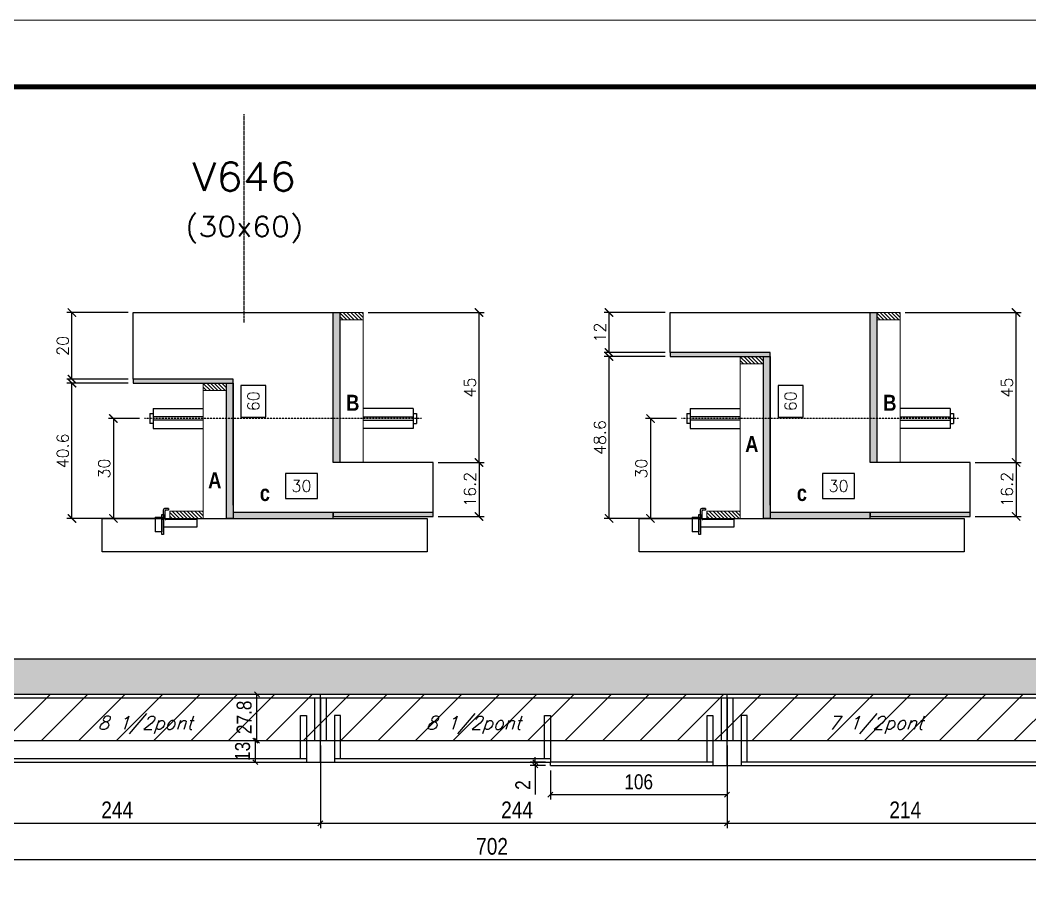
# Model space of a CAD drawing. Extents: x -20960 to -5926, y -2106 to 21915.
# Drawn here: x -10059 to -9453, y 8766 to 9281 of the extents above; entities that cross this region are included whole.
import ezdxf
from ezdxf.enums import TextEntityAlignment as Align

# ---------------------------------------------------------------- set-up
doc = ezdxf.new("R2010")
doc.units = 0
doc.linetypes.add('DASHED', pattern=[0.75, 0.5, -0.25])
doc.linetypes.add('HIDDEN', pattern=[0.375, 0.25, -0.125])
for name, color, linetype in [('barrote', 251, 'Continuous'), ('COTA', 241, 'Continuous'), ('Cota Seção (2x)', 4, 'Continuous'), ('detalhes', 4, 'Continuous'), ('Painéis', 200, 'Continuous'), ('presilha', 1, 'Continuous'), ('Reaproveitamento', 251, 'Continuous'), ('SARR_2.2x7', 40, 'Continuous'), ('SARR_3.5x7', 81, 'Continuous'), ('TENSOR', 3, 'Continuous'), ('texto', 7, 'Continuous'), ('Texto de Titulo', 7, 'Continuous'), ('Texto Qtd Sarr', 242, 'Continuous')]:
    doc.layers.add(name, color=color, linetype=linetype)
for name, color, linetype, lineweight in [('CONCRETO', 251, 'Continuous', 25), ('Folhas', 255, 'Continuous', 9), ('Hachura', 251, 'Continuous', 9), ('Madeira', 126, 'Continuous', 18), ('SARRAFO DE PRESSAO', 251, 'DASHED', 9), ('Texto Seção', 7, 'Continuous', 15)]:
    doc.layers.add(name, color=color, linetype=linetype, lineweight=lineweight)
doc.styles.add('COTA TECNICA', font='techl___.ttf', dxfattribs={"height": 10})
doc.styles.add('COTA TECNICA-50', font='techl___.ttf', dxfattribs={"height": 9})
doc.styles.add('Romans', font='romans.shx')
doc.styles.add('TECNICA', font='techb___.ttf', dxfattribs={"height": 10})
doc.dimstyles.new('COTA PAINEL-50', dxfattribs={"dimtxt": 9, "dimasz": 3, "dimexe": 3, "dimexo": 3, "dimgap": 3, "dimtad": 1, "dimdec": 1, "dimzin": 12, "dimdsep": 46, "dimtxsty": 'COTA TECNICA-50', "dimblk1": 'OBLIQUE', "dimblk2": 'OBLIQUE', "dimsah": 1, "dimcen": 0.9, "dimclrd": 4, "dimclre": 4, "dimclrt": 240, "dimadec": 1, "dimazin": 3, "dimtfac": 1, "dimtdec": 1, "dimtmove": 0, "dimatfit": 3, "dimfxl": 1, "dimtolj": 1, "dimtzin": 12, "dimarcsym": 0})
doc.dimstyles.new('Cota Seção (2x)', dxfattribs={"dimtxt": 7, "dimasz": 5, "dimexe": 3, "dimexo": 3, "dimgap": 2, "dimtad": 3, "dimdec": 1, "dimlfac": 0.5, "dimzin": 12, "dimdsep": 46, "dimtxsty": 'Romans', "dimblk": 'ARCHTICK', "dimcen": 0, "dimclrd": 4, "dimclre": 4, "dimclrt": 1, "dimadec": 1, "dimazin": 3, "dimtfac": 1, "dimtdec": 1, "dimtmove": 0, "dimatfit": 3, "dimldrblk": 'OBLIQUE', "dimfxl": 1, "dimtolj": 1, "dimtzin": 12, "dimarcsym": 0})
doc.dimstyles.new('Cota Seção interna', dxfattribs={"dimtxt": 7, "dimasz": 6, "dimexe": 0.18, "dimexo": 2, "dimgap": -4, "dimtad": 3, "dimdec": 1, "dimlfac": 0.5, "dimzin": 12, "dimdsep": 46, "dimtxsty": 'Romans', "dimblk": 'ARCHTICK', "dimcen": 0.09, "dimse1": 1, "dimse2": 1, "dimsd1": 1, "dimsd2": 1, "dimclrd": 180, "dimclre": 5, "dimclrt": 1, "dimadec": 0, "dimazin": 3, "dimtfac": 1, "dimtdec": 1, "dimtofl": 0, "dimtmove": 0, "dimatfit": 3, "dimldrblk": 'ARCHTICK', "dimfxl": 1, "dimtolj": 1, "dimtzin": 0, "dimarcsym": 0})
doc.dimstyles.new('PAINEL', dxfattribs={"dimtxt": 10, "dimasz": 3, "dimexe": 3, "dimexo": 3, "dimgap": 3, "dimtad": 1, "dimdec": 1, "dimzin": 12, "dimdsep": 46, "dimtxsty": 'COTA TECNICA', "dimblk1": 'OBLIQUE', "dimblk2": 'OBLIQUE', "dimsah": 1, "dimcen": 0.9, "dimclrd": 4, "dimclre": 4, "dimclrt": 240, "dimadec": 1, "dimazin": 3, "dimtfac": 1, "dimtdec": 1, "dimtmove": 0, "dimatfit": 3, "dimfxl": 1, "dimtolj": 1, "dimtzin": 12, "dimarcsym": 0})
pattern_1 = [(45, (-3197, -5742.876), (-11.22532, 11.22532), [])]

# ---------------------------------------------------------------- blocks, each defined once
blk = doc.blocks.new('9999999999')
at = {"layer": 'Folhas'}
blk.add_lwpolyline([(98138.98, 34190.21), (99623.98, 34190.21), (99623.98, 35240.21), (98138.98, 35240.21)], close=True, dxfattribs=at)
at = {"layer": 'Folhas', "color": 30, "const_width": 3}
blk.add_lwpolyline([(98213.98, 34230.21), (99583.98, 34230.21), (99583.98, 35200.21), (98213.98, 35200.21)], close=True, dxfattribs=at)
blk = doc.blocks.new('titulo1')
at = {"layer": 'Defpoints', "color": 252, "linetype": 'HIDDEN', "ltscale": 2}
blk.add_line((0, 0), (0, 125), dxfattribs=at)
at = {"layer": 'Defpoints', "style": 'Romans', "oblique": 15}
blk.add_attdef('FOLHA', text='', height=10, dxfattribs=at).set_placement((0, 15.58), align=Align.MIDDLE_CENTER)
at = {"layer": 'Texto Qtd Sarr', "color": 3, "style": 'Romans', "oblique": 15}
for tag, height, p in [('TITULO', 17, (0, 71.45)), ('SEÇÃO', 12, (0, 41.55))]:
    blk.add_attdef(tag, text='', height=height, dxfattribs=at).set_placement(p, align=Align.MIDDLE_CENTER)
blk = doc.blocks.new('_ArchTick')
at = {"color": 0, "linetype": 'ByBlock', "const_width": 0.15}
blk.add_lwpolyline([(-0.5, -0.5), (0.5, 0.5)], dxfattribs=at)
blk = doc.blocks.new('*D1639')
at = {"layer": 'COTA', "color": 4, "lineweight": -2, "transparency": 16777216}
for p, q in [((-9993.78, 9063.19), (-10030.5, 9063.19)), ((-10027.5, 8981.99), (-10027.5, 9063.19)), ((-9976.18, 8981.99), (-10030.5, 8981.99))]:
    blk.add_line(p, q, dxfattribs=at)
at = {"layer": 'Defpoints', "color": 0, "transparency": 16777216}
for p in [(-10027.5, 9063.19), (-9990.78, 9063.19), (-9973.18, 8981.99)]:
    blk.add_point(p, dxfattribs=at)
at = {"layer": 'COTA', "color": 4, "lineweight": -2, "transparency": 16777216, "xscale": 5, "yscale": 5, "zscale": 5}
for p, rotation in [((-10027.5, 9063.19), 90), ((-10027.5, 8981.99), 270)]:
    blk.add_blockref('_ArchTick', p, dxfattribs=dict(at, rotation=rotation))
at = {"layer": 'COTA', "color": 1, "transparency": 16777216, "insert": (-10033, 9022.59), "char_height": 7, "attachment_point": 5, "rotation": 90, "style": 'Romans'}
blk.add_mtext('\\A1;40.6', dxfattribs=at)
blk = doc.blocks.new('_Oblique')
at = {"color": 0, "linetype": 'ByBlock', "lineweight": -2}
blk.add_line((-0.5, -0.5), (0.5, 0.5), dxfattribs=at)
blk = doc.blocks.new('*D1640')
at = {"layer": 'COTA', "color": 4, "lineweight": -2, "transparency": 16777216}
for p, q in [((-9993.78, 9105.59), (-10030.5, 9105.59)), ((-10027.5, 9065.59), (-10027.5, 9105.59)), ((-9993.78, 9065.59), (-10030.5, 9065.59))]:
    blk.add_line(p, q, dxfattribs=at)
at = {"layer": 'Defpoints', "color": 0, "transparency": 16777216}
for p in [(-10027.5, 9105.59), (-9990.78, 9105.59), (-9990.78, 9065.59)]:
    blk.add_point(p, dxfattribs=at)
at = {"layer": 'COTA', "color": 4, "lineweight": -2, "transparency": 16777216, "xscale": 5, "yscale": 5, "zscale": 5}
for p, rotation in [((-10027.5, 9105.59), 90), ((-10027.5, 9065.59), 270)]:
    blk.add_blockref('_ArchTick', p, dxfattribs=dict(at, rotation=rotation))
at = {"layer": 'COTA', "color": 1, "transparency": 16777216, "insert": (-10033, 9085.59), "char_height": 7, "attachment_point": 5, "rotation": 90, "style": 'Romans'}
blk.add_mtext('\\A1;20', dxfattribs=at)
blk = doc.blocks.new('*D1641')
at = {"layer": 'Cota Seção (2x)', "color": 180, "lineweight": -2, "transparency": 16777216}
for p, q in [((-9911.07, 9061.82), (-9926.07, 9061.82)), ((-9926.07, 9061.82), (-9926.07, 9042.82)), ((-9911.07, 9042.82), (-9911.07, 9061.82)), ((-9926.07, 9042.82), (-9911.07, 9042.82))]:
    blk.add_line(p, q, dxfattribs=at)
at = {"layer": 'Defpoints', "color": 0, "transparency": 16777216}
for p in [(-9930.78, 9105.59), (-9907.07, 9105.59), (-9930.78, 8985.59)]:
    blk.add_point(p, dxfattribs=at)
at = {"layer": 'Cota Seção (2x)', "color": 1, "transparency": 16777216, "insert": (-9918.57, 9052.32), "char_height": 7, "attachment_point": 5, "rotation": 90, "style": 'Romans'}
blk.add_mtext('\\A1;60', dxfattribs=at)
blk = doc.blocks.new('PRESILHA METÁLICA 1')
at = {"layer": 'presilha'}
for p, q in [((7.5, 10.64), (7.5, 19.86)), ((12, 21), (8.64, 21)), ((9, 11.57), (9, 18.93)), ((12, 19.5), (9.57, 19.5)), ((12, 21), (12, 19.5)), ((0, 13), (6, 13)), ((0, 13), (0, 0)), ((6, 15.5), (7.5, 15.5)), ((6, -2.5), (6, 15.5)), ((6, 13), (6, 0)), ((7.5, 15.5), (7.5, -2.5)), ((37.5, 11), (9.57, 11)), ((37.5, 11), (37.5, 4.1)), ((6, 0), (0, 0)), ((37.5, 4.1), (7.5, 4.1)), ((7.5, -2.5), (6, -2.5))]:
    blk.add_line(p, q, dxfattribs=at)
for centre, radius, start, end in [((8.64, 19.86), 1.14, 90, 180), ((9.57, 18.93), 0.57, 90, 180), ((9.57, 11.57), 0.57, 180, 270)]:
    blk.add_arc(centre, radius, start, end, dxfattribs=at)
blk = doc.blocks.new('*D1642')
at = {"layer": 'Cota Seção (2x)', "color": 180, "lineweight": -2, "transparency": 16777216}
for p, q in [((-9880.11, 9008.99), (-9899.45, 9008.99)), ((-9899.45, 9008.99), (-9899.45, 8993.99)), ((-9880.11, 8993.99), (-9880.11, 9008.99)), ((-9899.45, 8993.99), (-9880.11, 8993.99))]:
    blk.add_line(p, q, dxfattribs=at)
at = {"layer": 'Defpoints', "color": 0, "transparency": 16777216}
for p in [(-9930.78, 8989.99), (-9930.78, 8981.99), (-9870.78, 8981.99)]:
    blk.add_point(p, dxfattribs=at)
at = {"layer": 'Cota Seção (2x)', "color": 1, "transparency": 16777216, "insert": (-9889.78, 9001.49), "char_height": 7, "attachment_point": 5, "style": 'Romans'}
blk.add_mtext('\\A1;30', dxfattribs=at)
blk = doc.blocks.new('*D1643')
at = {"layer": 'COTA', "color": 4, "lineweight": -2, "transparency": 16777216}
for p, q in [((-9807.78, 9015.59), (-9780.21, 9015.59)), ((-9783.21, 9015.59), (-9783.21, 8983.19)), ((-9807.78, 8983.19), (-9780.21, 8983.19))]:
    blk.add_line(p, q, dxfattribs=at)
at = {"layer": 'Defpoints', "color": 0, "transparency": 16777216}
for p in [(-9810.78, 9015.59), (-9810.78, 8983.19), (-9783.21, 8983.19)]:
    blk.add_point(p, dxfattribs=at)
at = {"layer": 'COTA', "color": 4, "lineweight": -2, "transparency": 16777216, "xscale": 5, "yscale": 5, "zscale": 5}
for p, rotation in [((-9783.21, 9015.59), 90), ((-9783.21, 8983.19), 270)]:
    blk.add_blockref('_ArchTick', p, dxfattribs=dict(at, rotation=rotation))
at = {"layer": 'COTA', "color": 1, "transparency": 16777216, "insert": (-9788.71, 8999.39), "char_height": 7, "attachment_point": 5, "rotation": 90, "style": 'Romans'}
blk.add_mtext('\\A1;16.2', dxfattribs=at)
blk = doc.blocks.new('*D1644')
at = {"layer": 'COTA', "color": 4, "lineweight": -2, "transparency": 16777216}
for p, q in [((-9987.08, 9041.96), (-10005.64, 9041.96)), ((-10002.64, 9041.96), (-10002.64, 8981.99)), ((-9987.08, 8981.99), (-10005.64, 8981.99))]:
    blk.add_line(p, q, dxfattribs=at)
at = {"layer": 'Defpoints', "color": 0, "transparency": 16777216}
for p in [(-9984.08, 9041.96), (-10002.64, 8981.99), (-9984.08, 8981.99)]:
    blk.add_point(p, dxfattribs=at)
at = {"layer": 'COTA', "color": 4, "lineweight": -2, "transparency": 16777216, "xscale": 5, "yscale": 5, "zscale": 5}
for p, rotation in [((-10002.64, 9041.96), 90), ((-10002.64, 8981.99), 270)]:
    blk.add_blockref('_ArchTick', p, dxfattribs=dict(at, rotation=rotation))
at = {"layer": 'COTA', "color": 1, "transparency": 16777216, "insert": (-10008.14, 9011.97), "char_height": 7, "attachment_point": 5, "rotation": 90, "style": 'Romans'}
blk.add_mtext('\\A1;30', dxfattribs=at)
blk = doc.blocks.new('*D1682')
at = {"layer": 'COTA', "color": 4, "lineweight": -2, "transparency": 16777216}
for p, q in [((-9849.78, 9105.59), (-9780.21, 9105.59)), ((-9783.21, 9015.59), (-9783.21, 9105.59)), ((-9807.78, 9015.59), (-9780.21, 9015.59))]:
    blk.add_line(p, q, dxfattribs=at)
at = {"layer": 'Defpoints', "color": 0, "transparency": 16777216}
for p in [(-9852.78, 9105.59), (-9783.21, 9105.59), (-9810.78, 9015.59)]:
    blk.add_point(p, dxfattribs=at)
at = {"layer": 'COTA', "color": 4, "lineweight": -2, "transparency": 16777216, "xscale": 5, "yscale": 5, "zscale": 5}
for p, rotation in [((-9783.21, 9105.59), 90), ((-9783.21, 9015.59), 270)]:
    blk.add_blockref('_ArchTick', p, dxfattribs=dict(at, rotation=rotation))
at = {"layer": 'COTA', "color": 1, "transparency": 16777216, "insert": (-9788.71, 9060.59), "char_height": 7, "attachment_point": 5, "rotation": 90, "style": 'Romans'}
blk.add_mtext('\\A1;45', dxfattribs=at)
blk = doc.blocks.new('*D1646')
at = {"layer": 'COTA', "color": 4, "lineweight": -2, "transparency": 16777216}
for p, q in [((-9671.46, 9079.19), (-9708.18, 9079.19)), ((-9705.18, 8981.99), (-9705.18, 9079.19)), ((-9653.86, 8981.99), (-9708.18, 8981.99))]:
    blk.add_line(p, q, dxfattribs=at)
at = {"layer": 'Defpoints', "color": 0, "transparency": 16777216}
for p in [(-9705.18, 9079.19), (-9668.46, 9079.19), (-9650.86, 8981.99)]:
    blk.add_point(p, dxfattribs=at)
at = {"layer": 'COTA', "color": 4, "lineweight": -2, "transparency": 16777216, "xscale": 5, "yscale": 5, "zscale": 5}
for p, rotation in [((-9705.18, 9079.19), 90), ((-9705.18, 8981.99), 270)]:
    blk.add_blockref('_ArchTick', p, dxfattribs=dict(at, rotation=rotation))
at = {"layer": 'COTA', "color": 1, "transparency": 16777216, "insert": (-9710.68, 9030.59), "char_height": 7, "attachment_point": 5, "rotation": 90, "style": 'Romans'}
blk.add_mtext('\\A1;48.6', dxfattribs=at)
blk = doc.blocks.new('*D1647')
at = {"layer": 'COTA', "color": 4, "lineweight": -2, "transparency": 16777216}
for p, q in [((-9671.46, 9105.59), (-9708.18, 9105.59)), ((-9705.18, 9081.59), (-9705.18, 9105.59)), ((-9671.46, 9081.59), (-9708.18, 9081.59))]:
    blk.add_line(p, q, dxfattribs=at)
at = {"layer": 'Defpoints', "color": 0, "transparency": 16777216}
for p in [(-9705.18, 9105.59), (-9668.46, 9105.59), (-9668.46, 9081.59)]:
    blk.add_point(p, dxfattribs=at)
at = {"layer": 'COTA', "color": 4, "lineweight": -2, "transparency": 16777216, "xscale": 5, "yscale": 5, "zscale": 5}
for p, rotation in [((-9705.18, 9105.59), 90), ((-9705.18, 9081.59), 270)]:
    blk.add_blockref('_ArchTick', p, dxfattribs=dict(at, rotation=rotation))
at = {"layer": 'COTA', "color": 1, "transparency": 16777216, "insert": (-9710.68, 9093.59), "char_height": 7, "attachment_point": 5, "rotation": 90, "style": 'Romans'}
blk.add_mtext('\\A1;12', dxfattribs=at)
blk = doc.blocks.new('*D1648')
at = {"layer": 'Cota Seção (2x)', "color": 180, "lineweight": -2, "transparency": 16777216}
for p, q in [((-9588.75, 9061.82), (-9603.75, 9061.82)), ((-9603.75, 9061.82), (-9603.75, 9042.82)), ((-9588.75, 9042.82), (-9588.75, 9061.82)), ((-9603.75, 9042.82), (-9588.75, 9042.82))]:
    blk.add_line(p, q, dxfattribs=at)
at = {"layer": 'Defpoints', "color": 0, "transparency": 16777216}
for p in [(-9608.46, 9105.59), (-9584.75, 9105.59), (-9608.46, 8985.59)]:
    blk.add_point(p, dxfattribs=at)
at = {"layer": 'Cota Seção (2x)', "color": 1, "transparency": 16777216, "insert": (-9596.25, 9052.32), "char_height": 7, "attachment_point": 5, "rotation": 90, "style": 'Romans'}
blk.add_mtext('\\A1;60', dxfattribs=at)
blk = doc.blocks.new('*D1649')
at = {"layer": 'Cota Seção (2x)', "color": 180, "lineweight": -2, "transparency": 16777216}
for p, q in [((-9557.8, 9008.99), (-9577.13, 9008.99)), ((-9577.13, 9008.99), (-9577.13, 8993.99)), ((-9557.8, 8993.99), (-9557.8, 9008.99)), ((-9577.13, 8993.99), (-9557.8, 8993.99))]:
    blk.add_line(p, q, dxfattribs=at)
at = {"layer": 'Defpoints', "color": 0, "transparency": 16777216}
for p in [(-9608.46, 8989.99), (-9608.46, 8981.99), (-9548.46, 8981.99)]:
    blk.add_point(p, dxfattribs=at)
at = {"layer": 'Cota Seção (2x)', "color": 1, "transparency": 16777216, "insert": (-9567.46, 9001.49), "char_height": 7, "attachment_point": 5, "style": 'Romans'}
blk.add_mtext('\\A1;30', dxfattribs=at)
blk = doc.blocks.new('*D1650')
at = {"layer": 'COTA', "color": 4, "lineweight": -2, "transparency": 16777216}
for p, q in [((-9485.46, 9015.59), (-9457.9, 9015.59)), ((-9460.9, 9015.59), (-9460.9, 8983.19)), ((-9485.46, 8983.19), (-9457.9, 8983.19))]:
    blk.add_line(p, q, dxfattribs=at)
at = {"layer": 'Defpoints', "color": 0, "transparency": 16777216}
for p in [(-9488.46, 9015.59), (-9488.46, 8983.19), (-9460.9, 8983.19)]:
    blk.add_point(p, dxfattribs=at)
at = {"layer": 'COTA', "color": 4, "lineweight": -2, "transparency": 16777216, "xscale": 5, "yscale": 5, "zscale": 5}
for p, rotation in [((-9460.9, 9015.59), 90), ((-9460.9, 8983.19), 270)]:
    blk.add_blockref('_ArchTick', p, dxfattribs=dict(at, rotation=rotation))
at = {"layer": 'COTA', "color": 1, "transparency": 16777216, "insert": (-9466.4, 8999.39), "char_height": 7, "attachment_point": 5, "rotation": 90, "style": 'Romans'}
blk.add_mtext('\\A1;16.2', dxfattribs=at)
blk = doc.blocks.new('*D1651')
at = {"layer": 'COTA', "color": 4, "lineweight": -2, "transparency": 16777216}
for p, q in [((-9664.76, 9041.96), (-9683.32, 9041.96)), ((-9680.32, 9041.96), (-9680.32, 8981.99)), ((-9664.76, 8981.99), (-9683.32, 8981.99))]:
    blk.add_line(p, q, dxfattribs=at)
at = {"layer": 'Defpoints', "color": 0, "transparency": 16777216}
for p in [(-9661.76, 9041.96), (-9680.32, 8981.99), (-9661.76, 8981.99)]:
    blk.add_point(p, dxfattribs=at)
at = {"layer": 'COTA', "color": 4, "lineweight": -2, "transparency": 16777216, "xscale": 5, "yscale": 5, "zscale": 5}
for p, rotation in [((-9680.32, 9041.96), 90), ((-9680.32, 8981.99), 270)]:
    blk.add_blockref('_ArchTick', p, dxfattribs=dict(at, rotation=rotation))
at = {"layer": 'COTA', "color": 1, "transparency": 16777216, "insert": (-9685.82, 9011.97), "char_height": 7, "attachment_point": 5, "rotation": 90, "style": 'Romans'}
blk.add_mtext('\\A1;30', dxfattribs=at)
blk = doc.blocks.new('*D1683')
at = {"layer": 'COTA', "color": 4, "lineweight": -2, "transparency": 16777216}
for p, q in [((-9527.46, 9105.59), (-9457.9, 9105.59)), ((-9460.9, 9015.59), (-9460.9, 9105.59)), ((-9485.46, 9015.59), (-9457.9, 9015.59))]:
    blk.add_line(p, q, dxfattribs=at)
at = {"layer": 'Defpoints', "color": 0, "transparency": 16777216}
for p in [(-9530.46, 9105.59), (-9460.9, 9105.59), (-9488.46, 9015.59)]:
    blk.add_point(p, dxfattribs=at)
at = {"layer": 'COTA', "color": 4, "lineweight": -2, "transparency": 16777216, "xscale": 5, "yscale": 5, "zscale": 5}
for p, rotation in [((-9460.9, 9105.59), 90), ((-9460.9, 9015.59), 270)]:
    blk.add_blockref('_ArchTick', p, dxfattribs=dict(at, rotation=rotation))
at = {"layer": 'COTA', "color": 1, "transparency": 16777216, "insert": (-9466.4, 9060.59), "char_height": 7, "attachment_point": 5, "rotation": 90, "style": 'Romans'}
blk.add_mtext('\\A1;45', dxfattribs=at)
blk = doc.blocks.new('*D1652')
at = {"layer": 'COTA', "color": 4, "lineweight": -2, "ltscale": 25, "transparency": 16777216}
for p, q in [((-9878.38, 8845.73), (-9878.38, 8796.04)), ((-10122.38, 8832.73), (-10122.38, 8796.04)), ((-10122.38, 8799.04), (-9878.38, 8799.04))]:
    blk.add_line(p, q, dxfattribs=at)
at = {"layer": 'Defpoints', "color": 0, "ltscale": 25, "transparency": 16777216}
for p in [(-9878.38, 8848.73), (-10122.38, 8835.73), (-9878.38, 8799.04)]:
    blk.add_point(p, dxfattribs=at)
at = {"layer": 'COTA', "color": 4, "lineweight": -2, "ltscale": 25, "transparency": 16777216, "xscale": 3, "yscale": 3, "zscale": 3, "rotation": 180}
blk.add_blockref('_Oblique', (-10122.38, 8799.04), dxfattribs=at)
at = {"layer": 'COTA', "color": 4, "lineweight": -2, "ltscale": 25, "transparency": 16777216, "xscale": 3, "yscale": 3, "zscale": 3}
blk.add_blockref('_Oblique', (-9878.38, 8799.04), dxfattribs=at)
at = {"layer": 'COTA', "color": 240, "ltscale": 25, "transparency": 16777216, "insert": (-10000.38, 8807.11), "char_height": 10, "attachment_point": 5, "style": 'COTA TECNICA'}
blk.add_mtext('\\A1;244', dxfattribs=at)
blk = doc.blocks.new('*D1686')
at = {"layer": 'COTA', "color": 4, "lineweight": -2, "ltscale": 25, "transparency": 16777216}
for p, q in [((-9634.38, 8845.73), (-9634.38, 8796.04)), ((-9878.38, 8832.73), (-9878.38, 8796.04)), ((-9878.38, 8799.04), (-9634.38, 8799.04))]:
    blk.add_line(p, q, dxfattribs=at)
at = {"layer": 'Defpoints', "color": 0, "ltscale": 25, "transparency": 16777216}
for p in [(-9634.38, 8848.73), (-9878.38, 8835.73), (-9634.38, 8799.04)]:
    blk.add_point(p, dxfattribs=at)
at = {"layer": 'COTA', "color": 4, "lineweight": -2, "ltscale": 25, "transparency": 16777216, "xscale": 3, "yscale": 3, "zscale": 3, "rotation": 180}
blk.add_blockref('_Oblique', (-9878.38, 8799.04), dxfattribs=at)
at = {"layer": 'COTA', "color": 4, "lineweight": -2, "ltscale": 25, "transparency": 16777216, "xscale": 3, "yscale": 3, "zscale": 3}
blk.add_blockref('_Oblique', (-9634.38, 8799.04), dxfattribs=at)
at = {"layer": 'COTA', "color": 240, "ltscale": 25, "transparency": 16777216, "insert": (-9760.38, 8807.11), "char_height": 10, "attachment_point": 5, "style": 'COTA TECNICA'}
blk.add_mtext('\\A1;244', dxfattribs=at)
blk = doc.blocks.new('*D1687')
at = {"layer": 'COTA', "color": 4, "lineweight": -2, "ltscale": 25, "transparency": 16777216}
for p, q in [((-9420.4, 8845.73), (-9420.4, 8774.03)), ((-10122.38, 8832.73), (-10122.38, 8774.03)), ((-9420.4, 8777.03), (-10122.38, 8777.03))]:
    blk.add_line(p, q, dxfattribs=at)
at = {"layer": 'Defpoints', "color": 0, "ltscale": 25, "transparency": 16777216}
for p in [(-9420.4, 8848.73), (-10122.38, 8835.73), (-10122.38, 8777.03)]:
    blk.add_point(p, dxfattribs=at)
at = {"layer": 'COTA', "color": 4, "lineweight": -2, "ltscale": 25, "transparency": 16777216, "xscale": 3, "yscale": 3, "zscale": 3, "rotation": 180}
blk.add_blockref('_Oblique', (-10122.38, 8777.03), dxfattribs=at)
at = {"layer": 'COTA', "color": 4, "lineweight": -2, "ltscale": 25, "transparency": 16777216, "xscale": 3, "yscale": 3, "zscale": 3}
blk.add_blockref('_Oblique', (-9420.4, 8777.03), dxfattribs=at)
at = {"layer": 'COTA', "color": 240, "ltscale": 25, "transparency": 16777216, "insert": (-9775.39, 8785.14), "char_height": 10, "attachment_point": 5, "style": 'COTA TECNICA'}
blk.add_mtext('\\A1;702', dxfattribs=at)
blk = doc.blocks.new('*D1689')
at = {"layer": 'COTA', "color": 4, "lineweight": -2, "ltscale": 25, "transparency": 16777216}
for p, q in [((-9634.38, 8845.73), (-9634.38, 8796.04)), ((-9420.4, 8830.73), (-9420.4, 8796.04)), ((-9634.38, 8799.04), (-9420.4, 8799.04))]:
    blk.add_line(p, q, dxfattribs=at)
at = {"layer": 'Defpoints', "color": 0, "ltscale": 25, "transparency": 16777216}
for p in [(-9634.38, 8848.73), (-9420.4, 8833.73), (-9420.4, 8799.04)]:
    blk.add_point(p, dxfattribs=at)
at = {"layer": 'COTA', "color": 4, "lineweight": -2, "ltscale": 25, "transparency": 16777216, "xscale": 3, "yscale": 3, "zscale": 3, "rotation": 180}
blk.add_blockref('_Oblique', (-9634.38, 8799.04), dxfattribs=at)
at = {"layer": 'COTA', "color": 4, "lineweight": -2, "ltscale": 25, "transparency": 16777216, "xscale": 3, "yscale": 3, "zscale": 3}
blk.add_blockref('_Oblique', (-9420.4, 8799.04), dxfattribs=at)
at = {"layer": 'COTA', "color": 240, "ltscale": 25, "transparency": 16777216, "insert": (-9527.39, 8807.11), "char_height": 10, "attachment_point": 5, "style": 'COTA TECNICA'}
blk.add_mtext('\\A1;214', dxfattribs=at)
blk = doc.blocks.new('*D1700')
at = {"layer": 'COTA', "color": 4, "lineweight": -2, "transparency": 16777216}
for p, q in [((-9743.4, 8835.73), (-9752.44, 8835.73)), ((-9749.44, 8835.73), (-9749.44, 8838.73)), ((-9749.44, 8835.73), (-9749.44, 8833.73)), ((-9743.4, 8833.73), (-9752.44, 8833.73)), ((-9749.44, 8833.73), (-9749.44, 8816.23))]:
    blk.add_line(p, q, dxfattribs=at)
at = {"layer": 'Defpoints', "color": 0, "transparency": 16777216}
for p in [(-9740.4, 8835.73), (-9749.44, 8833.73), (-9740.4, 8833.73)]:
    blk.add_point(p, dxfattribs=at)
at = {"layer": 'COTA', "color": 4, "lineweight": -2, "transparency": 16777216, "xscale": 3, "yscale": 3, "zscale": 3}
for p, rotation in [((-9749.44, 8835.73), 270), ((-9749.44, 8833.73), 90)]:
    blk.add_blockref('_Oblique', p, dxfattribs=dict(at, rotation=rotation))
at = {"layer": 'COTA', "color": 240, "transparency": 16777216, "insert": (-9756.94, 8821.98), "char_height": 9, "attachment_point": 5, "rotation": 90, "style": 'COTA TECNICA-50'}
blk.add_mtext('\\A1;2', dxfattribs=at)
blk = doc.blocks.new('*D1701')
at = {"layer": 'COTA', "color": 4, "lineweight": -2, "transparency": 16777216}
for p, q in [((-9740.4, 8830.73), (-9740.4, 8813.29)), ((-9634.38, 8830.73), (-9634.38, 8813.29)), ((-9740.4, 8816.29), (-9634.38, 8816.29))]:
    blk.add_line(p, q, dxfattribs=at)
at = {"layer": 'Defpoints', "color": 0, "transparency": 16777216}
for p in [(-9740.4, 8833.73), (-9634.38, 8833.73), (-9634.38, 8816.29)]:
    blk.add_point(p, dxfattribs=at)
at = {"layer": 'COTA', "color": 4, "lineweight": -2, "transparency": 16777216, "xscale": 3, "yscale": 3, "zscale": 3, "rotation": 180}
blk.add_blockref('_Oblique', (-9740.4, 8816.29), dxfattribs=at)
at = {"layer": 'COTA', "color": 4, "lineweight": -2, "transparency": 16777216, "xscale": 3, "yscale": 3, "zscale": 3}
blk.add_blockref('_Oblique', (-9634.38, 8816.29), dxfattribs=at)
at = {"layer": 'COTA', "color": 240, "transparency": 16777216, "insert": (-9687.39, 8823.88), "char_height": 9, "attachment_point": 5, "style": 'COTA TECNICA-50'}
blk.add_mtext('\\A1;106', dxfattribs=at)
blk = doc.blocks.new('*D1704')
at = {"layer": 'COTA', "color": 4, "lineweight": -2, "transparency": 16777216}
for p, q in [((-9928.39, 8848.73), (-9914.38, 8848.73)), ((-9917.38, 8835.73), (-9917.38, 8848.73)), ((-9928.39, 8835.73), (-9914.38, 8835.73))]:
    blk.add_line(p, q, dxfattribs=at)
at = {"layer": 'Defpoints', "color": 0, "transparency": 16777216}
for p in [(-9931.39, 8848.73), (-9917.38, 8848.73), (-9931.39, 8835.73)]:
    blk.add_point(p, dxfattribs=at)
at = {"layer": 'COTA', "color": 4, "lineweight": -2, "transparency": 16777216, "xscale": 3, "yscale": 3, "zscale": 3}
for p, rotation in [((-9917.38, 8848.73), 90), ((-9917.38, 8835.73), 270)]:
    blk.add_blockref('_Oblique', p, dxfattribs=dict(at, rotation=rotation))
at = {"layer": 'COTA', "color": 240, "transparency": 16777216, "insert": (-9925.08, 8842.23), "char_height": 9, "attachment_point": 5, "rotation": 90, "style": 'COTA TECNICA-50'}
blk.add_mtext('\\A1;13', dxfattribs=at)
blk = doc.blocks.new('*D1705')
at = {"layer": 'COTA', "color": 4, "lineweight": -2, "transparency": 16777216}
for p, q in [((-9916.55, 8848.73), (-9916.55, 8876.53)), ((-9927.49, 8848.73), (-9913.55, 8848.73))]:
    blk.add_line(p, q, dxfattribs=at)
at = {"layer": 'Defpoints', "color": 0, "transparency": 16777216}
for p in [(-9916.55, 8876.53), (-9916.55, 8876.53), (-9930.49, 8848.73)]:
    blk.add_point(p, dxfattribs=at)
at = {"layer": 'COTA', "color": 4, "lineweight": -2, "transparency": 16777216, "xscale": 3, "yscale": 3, "zscale": 3}
for p, rotation in [((-9916.55, 8876.53), 90), ((-9916.55, 8848.73), 270)]:
    blk.add_blockref('_Oblique', p, dxfattribs=dict(at, rotation=rotation))
at = {"layer": 'COTA', "color": 240, "transparency": 16777216, "insert": (-9924.14, 8862.63), "char_height": 9, "attachment_point": 5, "rotation": 90, "style": 'COTA TECNICA-50'}
blk.add_mtext('\\A1;27.8', dxfattribs=at)

msp = doc.modelspace()

# ---------------------------------------------------------------- hatches: boundary and pattern name
at = {"layer": 'COTA', "linetype": 'ByBlock'}
h = msp.add_hatch(dxfattribs=at)
h.set_pattern_fill('AR-CONC', color=256, scale=0.03)
h.set_pattern_definition([(50, (-3197, -5742.8755), (5.4655401, -0.4781726), [0.5715, -6.2865]), (355, (-3197, -5742.8755), (-1.0573026, 5.7317054), [0.4572, -5.0292175]), (100.451445, (-3196.5445, -5742.9154), (4.4082374, 5.2535326), [0.4857003, -5.3427073]), (46.1842, (-3197, -5741.3515), (8.1323712, -1.2612698), [0.85725, -9.42975]), (96.63556, (-3196.322, -5741.457), (7.122124, 7.4227837), [0.7285507, -8.0140682]), (351.18415, (-3197, -5741.3515), (7.122124, 7.4227837), [0.685799, -7.543792]), (21, (-3196.238, -5741.7325), (4.5484317, -3.067956), [0.5715, -6.2865]), (326, (-3196.238, -5741.7325), (1.8540609, 5.525639), [0.4572, -5.0292]), (71.451445, (-3195.859, -5741.988), (6.4024926, 2.457683), [0.4857003, -5.3426981]), (37.5, (-3197, -5742.8755), (0.0926581, 2.53665117), [0, -4.96824, 0, -5.1054, 0, -5.04825]), (7.5, (-3197, -5742.8755), (2.00458988, 3.00541724), [0, -2.91084, 0, -4.85394, 0, -1.92405]), (327.5, (-3198.6993, -5742.8755), (4.06771786, -0.17186232), [0, -1.905, 0, -5.9436, 0, -7.8867]), (317.5, (-3199.4613, -5742.8755), (4.44387544, 0.7627947), [0, -2.4765, 0, -3.94716, 0, -5.6007])])
h.paths.add_polyline_path([(-10122.38, 8876.53), (-9420.4, 8876.53), (-9420.4, 8897.73), (-10374.12, 8897.73), (-10374.12, 8884.53), (-10145.12, 8884.53), (-10145.12, 8835.73), (-10122.38, 8835.73)])
at = {"layer": 'Hachura'}
h = msp.add_hatch(color=256, dxfattribs=at)
h.dxf.hatch_style = 1
h.paths.add_polyline_path([(-9870.78, 9105.59), (-9866.78, 9105.59), (-9866.78, 9015.59), (-9870.78, 9015.59)])
h = msp.add_hatch(dxfattribs=at)
h.set_pattern_fill('ANSI31', color=256, scale=0.5, angle=270, style=0)
h.set_pattern_definition([(315, (12934.8008, 797.9458), (1.12253202, 1.12253202), [])])
h.paths.add_polyline_path([(-9852.78, 9101.19), (-9852.78, 9105.59), (-9866.78, 9105.59), (-9866.78, 9101.19)])
h = msp.add_hatch(color=256, dxfattribs=at)
h.dxf.hatch_style = 1
h.paths.add_polyline_path([(-9548.46, 9105.59), (-9544.46, 9105.59), (-9544.46, 9015.59), (-9548.46, 9015.59)])
h = msp.add_hatch(dxfattribs=at)
h.set_pattern_fill('ANSI31', color=256, scale=0.5, angle=270, style=0)
h.set_pattern_definition([(315, (13257.1189, 797.9458), (1.12253202, 1.12253202), [])])
h.paths.add_polyline_path([(-9530.46, 9101.19), (-9530.46, 9105.59), (-9544.46, 9105.59), (-9544.46, 9101.19)])
h = msp.add_hatch(color=256, dxfattribs=at)
h.dxf.hatch_style = 1
h.paths.add_polyline_path([(-9608.46, 9079.19), (-9608.46, 9081.59), (-9668.46, 9081.59), (-9668.46, 9079.19)])
h = msp.add_hatch(dxfattribs=at)
h.set_pattern_fill('ANSI31', color=256, scale=0.5, angle=270, style=0)
h.set_pattern_definition([(315, (13339.1189, 771.5458), (1.12253202, 1.12253202), [])])
h.paths.add_polyline_path([(-9612.46, 9074.79), (-9612.46, 9079.19), (-9626.46, 9079.19), (-9626.46, 9074.79)])
h = msp.add_hatch(color=256, dxfattribs=at)
h.dxf.hatch_style = 1
h.paths.add_polyline_path([(-9612.46, 9079.19), (-9608.46, 9079.19), (-9608.46, 8981.99), (-9612.46, 8981.99)])
h = msp.add_hatch(color=256, dxfattribs=at)
h.dxf.hatch_style = 1
h.paths.add_polyline_path([(-9930.78, 9063.19), (-9930.78, 9065.59), (-9990.78, 9065.59), (-9990.78, 9063.19)])
h = msp.add_hatch(dxfattribs=at)
h.set_pattern_fill('ANSI31', color=256, scale=0.5, angle=270, style=0)
h.set_pattern_definition([(315, (13016.8008, 755.5458), (1.12253202, 1.12253202), [])])
h.paths.add_polyline_path([(-9934.78, 9058.79), (-9934.78, 9063.19), (-9948.78, 9063.19), (-9948.78, 9058.79)])
h = msp.add_hatch(color=256, dxfattribs=at)
h.dxf.hatch_style = 1
h.paths.add_polyline_path([(-9934.78, 9063.19), (-9930.78, 9063.19), (-9930.78, 8981.99), (-9934.78, 8981.99)])
h = msp.add_hatch(dxfattribs=at)
h.set_pattern_fill('ANSI31', color=256, scale=0.5, angle=270, style=0)
h.set_pattern_definition([(315, (13016.8008, 752.3458), (1.12253202, 1.12253202), [])])
h.paths.add_polyline_path([(-9968.78, 8981.99), (-9968.78, 8986.39), (-9948.78, 8986.39), (-9948.78, 8981.99)])
h = msp.add_hatch(dxfattribs=at)
h.set_pattern_fill('ANSI31', color=256, scale=0.5, angle=270, style=0)
h.set_pattern_definition([(315, (13339.1189, 752.3458), (1.12253202, 1.12253202), [])])
h.paths.add_polyline_path([(-9646.46, 8981.99), (-9646.46, 8986.39), (-9626.46, 8986.39), (-9626.46, 8981.99)])
h = msp.add_hatch(color=256, dxfattribs=at)
h.dxf.hatch_style = 1
h.paths.add_polyline_path([(-9870.78, 8981.99), (-9870.78, 8985.59), (-9930.78, 8985.59), (-9930.78, 8981.99)])
h = msp.add_hatch(color=256, dxfattribs=at)
h.dxf.hatch_style = 1
h.paths.add_polyline_path([(-9810.78, 8983.19), (-9810.78, 8985.59), (-9870.78, 8985.59), (-9870.78, 8983.19)])
h = msp.add_hatch(color=256, dxfattribs=at)
h.dxf.hatch_style = 1
h.paths.add_polyline_path([(-9548.46, 8981.99), (-9548.46, 8985.59), (-9608.46, 8985.59), (-9608.46, 8981.99)])
h = msp.add_hatch(color=256, dxfattribs=at)
h.dxf.hatch_style = 1
h.paths.add_polyline_path([(-9488.46, 8983.19), (-9488.46, 8985.59), (-9548.46, 8985.59), (-9548.46, 8983.19)])
at = {"layer": 'Reaproveitamento'}
h = msp.add_hatch(dxfattribs=at)
h.set_pattern_fill('ANSI31', color=256, scale=5)
h.set_pattern_definition(pattern_1)
h.paths.add_polyline_path([(-10122.38, 8876.53), (-10122.38, 8848.73), (-9878.38, 8848.73), (-9878.38, 8876.53)])
h = msp.add_hatch(dxfattribs=at)
h.set_pattern_fill('ANSI31', color=256, scale=5)
h.set_pattern_definition(pattern_1)
h.paths.add_polyline_path([(-9878.38, 8876.53), (-9878.38, 8848.73), (-9634.38, 8848.73), (-9634.38, 8876.53)])
h = msp.add_hatch(dxfattribs=at)
h.set_pattern_fill('ANSI31', color=256, scale=5)
h.set_pattern_definition(pattern_1)
h.paths.add_polyline_path([(-9634.38, 8876.53), (-9634.38, 8848.73), (-9420.4, 8848.73), (-9420.4, 8876.53)])

# ---------------------------------------------------------------- linework, layer by layer
at = {"ltscale": 3}
for p, q in [((-9978.78, 9047.96), (-9978.78, 9035.96)), ((-9978.78, 9047.96), (-9948.78, 9047.96)), ((-9822.78, 9047.96), (-9852.78, 9047.96)), ((-9822.78, 9047.96), (-9822.78, 9035.96)), ((-9656.46, 9047.96), (-9656.46, 9035.96)), ((-9656.46, 9047.96), (-9626.46, 9047.96)), ((-9500.46, 9047.96), (-9530.46, 9047.96)), ((-9500.46, 9047.96), (-9500.46, 9035.96)), ((-9980.78, 9044.96), (-9980.78, 9038.96)), ((-9980.78, 9044.96), (-9978.78, 9044.96)), ((-9948.78, 9042.96), (-9978.78, 9042.96)), ((-9948.78, 9040.96), (-9978.78, 9040.96)), ((-9852.78, 9042.96), (-9822.78, 9042.96)), ((-9852.78, 9040.96), (-9822.78, 9040.96)), ((-9822.78, 9044.96), (-9820.78, 9044.96)), ((-9820.78, 9044.96), (-9820.78, 9038.96)), ((-9658.46, 9044.96), (-9658.46, 9038.96)), ((-9658.46, 9044.96), (-9656.46, 9044.96)), ((-9626.46, 9042.96), (-9656.46, 9042.96)), ((-9626.46, 9040.96), (-9656.46, 9040.96)), ((-9530.46, 9042.96), (-9500.46, 9042.96)), ((-9530.46, 9040.96), (-9500.46, 9040.96)), ((-9500.46, 9044.96), (-9498.46, 9044.96)), ((-9498.46, 9044.96), (-9498.46, 9038.96)), ((-9978.78, 9038.96), (-9980.78, 9038.96)), ((-9978.78, 9035.96), (-9948.78, 9035.96)), ((-9822.78, 9035.96), (-9852.78, 9035.96)), ((-9822.78, 9038.96), (-9820.78, 9038.96)), ((-9656.46, 9038.96), (-9658.46, 9038.96)), ((-9656.46, 9035.96), (-9626.46, 9035.96)), ((-9500.46, 9035.96), (-9530.46, 9035.96)), ((-9500.46, 9038.96), (-9498.46, 9038.96))]:
    msp.add_line(p, q, dxfattribs=at)
at = {"layer": 'barrote'}
for points in [[(-9814.42, 8961.99), (-10009.38, 8961.99), (-10009.38, 8981.99), (-9814.42, 8981.99)], [(-9492.1, 8961.99), (-9687.07, 8961.99), (-9687.07, 8981.99), (-9492.1, 8981.99)]]:
    msp.add_lwpolyline(points, close=True, dxfattribs=at)
at = {"layer": 'CONCRETO'}
for p, q in [((-9990.78, 9065.59), (-9990.78, 9105.59)), ((-9990.78, 9105.59), (-9870.78, 9105.59)), ((-9668.46, 9081.59), (-9668.46, 9105.59)), ((-9668.46, 9105.59), (-9548.46, 9105.59)), ((-9608.46, 9081.59), (-9668.46, 9081.59)), ((-9608.46, 8989.99), (-9608.46, 9081.59)), ((-9930.78, 9065.59), (-9990.78, 9065.59)), ((-9930.78, 8989.99), (-9930.78, 9065.59)), ((-9810.78, 9015.59), (-9870.78, 9015.59)), ((-9810.78, 8985.59), (-9810.78, 9015.59)), ((-9488.46, 9015.59), (-9548.46, 9015.59)), ((-9488.46, 8985.59), (-9488.46, 9015.59)), ((-9870.78, 8985.59), (-9930.78, 8985.59)), ((-9548.46, 8985.59), (-9608.46, 8985.59))]:
    msp.add_line(p, q, dxfattribs=at)
at = {"layer": 'COTA', "linetype": 'ByBlock'}
msp.add_line((-10374.12, 8897.73), (-9420.4, 8897.73), dxfattribs=at)
at = {"layer": 'Madeira'}
for points in [[(-9852.78, 9101.19), (-9852.78, 9105.59), (-9866.78, 9105.59), (-9866.78, 9101.19)], [(-9852.78, 9105.59), (-9866.78, 9105.59), (-9866.78, 9015.59), (-9852.78, 9015.59)], [(-9530.46, 9101.19), (-9530.46, 9105.59), (-9544.46, 9105.59), (-9544.46, 9101.19)], [(-9530.46, 9105.59), (-9544.46, 9105.59), (-9544.46, 9015.59), (-9530.46, 9015.59)], [(-9612.46, 9074.79), (-9612.46, 9079.19), (-9626.46, 9079.19), (-9626.46, 9074.79)], [(-9612.46, 9079.19), (-9626.46, 9079.19), (-9626.46, 8981.99), (-9612.46, 8981.99)], [(-9934.78, 9058.79), (-9934.78, 9063.19), (-9948.78, 9063.19), (-9948.78, 9058.79)], [(-9934.78, 9063.19), (-9948.78, 9063.19), (-9948.78, 8981.99), (-9934.78, 8981.99)], [(-9968.78, 8981.99), (-9968.78, 8986.39), (-9948.78, 8986.39), (-9948.78, 8981.99)], [(-9646.46, 8981.99), (-9646.46, 8986.39), (-9626.46, 8986.39), (-9626.46, 8981.99)]]:
    msp.add_lwpolyline(points, close=True, dxfattribs=at)
at = {"layer": 'Painéis'}
for p, q in [((-10122.38, 8876.53), (-9420.4, 8876.53)), ((-10122.38, 8848.73), (-9420.4, 8848.73)), ((-10122.38, 8835.73), (-9740.4, 8835.73)), ((-9740.4, 8833.73), (-9740.4, 8835.73)), ((-9740.4, 8833.73), (-9420.4, 8833.73))]:
    msp.add_line(p, q, dxfattribs=at)
at = {"layer": 'Painéis', "ltscale": 25}
for p, q in [((-9878.38, 8835.73), (-9878.38, 8876.53)), ((-9634.38, 8833.73), (-9634.38, 8876.53))]:
    msp.add_line(p, q, dxfattribs=at)
at = {"layer": 'Painéis'}
for points in [[(-9870.78, 9105.59), (-9866.78, 9105.59), (-9866.78, 9015.59), (-9870.78, 9015.59)], [(-9548.46, 9105.59), (-9544.46, 9105.59), (-9544.46, 9015.59), (-9548.46, 9015.59)], [(-9608.46, 9079.19), (-9608.46, 9081.59), (-9668.46, 9081.59), (-9668.46, 9079.19)], [(-9612.46, 9079.19), (-9608.46, 9079.19), (-9608.46, 8981.99), (-9612.46, 8981.99)], [(-9930.78, 9063.19), (-9930.78, 9065.59), (-9990.78, 9065.59), (-9990.78, 9063.19)], [(-9934.78, 9063.19), (-9930.78, 9063.19), (-9930.78, 8981.99), (-9934.78, 8981.99)], [(-9870.78, 8981.99), (-9870.78, 8985.59), (-9930.78, 8985.59), (-9930.78, 8981.99)], [(-9810.78, 8983.19), (-9810.78, 8985.59), (-9870.78, 8985.59), (-9870.78, 8983.19)], [(-9548.46, 8981.99), (-9548.46, 8985.59), (-9608.46, 8985.59), (-9608.46, 8981.99)], [(-9488.46, 8983.19), (-9488.46, 8985.59), (-9548.46, 8985.59), (-9548.46, 8983.19)]]:
    msp.add_lwpolyline(points, close=True, dxfattribs=at)
at = {"layer": 'SARR_2.2x7', "linetype": 'Continuous'}
for p, q in [((-10107.38, 8874.33), (-9878.38, 8874.33)), ((-9878.38, 8874.33), (-9634.38, 8874.33)), ((-9634.38, 8874.33), (-9435.4, 8874.33)), ((-10098.88, 8837.93), (-9886.84, 8837.93)), ((-9869.93, 8837.93), (-9740.4, 8837.93)), ((-9740.4, 8835.93), (-9642.88, 8835.93)), ((-9625.86, 8835.93), (-9443.9, 8835.93))]:
    msp.add_line(p, q, dxfattribs=at)
at = {"layer": 'SARR_3.5x7'}
for p, q in [((-9881.88, 8874.33), (-9881.88, 8848.73)), ((-9878.38, 8874.33), (-9878.38, 8848.73)), ((-9874.86, 8874.33), (-9874.86, 8848.73)), ((-9637.88, 8874.33), (-9637.88, 8848.73)), ((-9634.38, 8874.33), (-9634.38, 8848.73)), ((-9630.86, 8874.33), (-9630.86, 8848.73)), ((-9881.88, 8848.73), (-9874.86, 8848.73)), ((-9637.88, 8848.73), (-9634.38, 8848.73)), ((-9634.38, 8848.73), (-9630.86, 8848.73))]:
    msp.add_line(p, q, dxfattribs=at)
for points in [[(-9890.34, 8837.93), (-9890.34, 8863.73), (-9886.84, 8863.73), (-9886.84, 8835.73)], [(-9866.43, 8837.93), (-9866.43, 8863.73), (-9869.93, 8863.73), (-9869.93, 8835.73)], [(-9743.9, 8837.93), (-9743.9, 8863.73), (-9740.4, 8863.73), (-9740.4, 8835.73)], [(-9646.38, 8835.93), (-9646.38, 8863.73), (-9642.88, 8863.73), (-9642.88, 8833.73)], [(-9622.36, 8835.93), (-9622.36, 8863.73), (-9625.86, 8863.73), (-9625.86, 8833.73)]]:
    msp.add_lwpolyline(points, dxfattribs=at)
at = {"layer": 'TENSOR', "linetype": 'HIDDEN', "ltscale": 0.5}
for p, q in [((-9817.78, 9041.96), (-9984.08, 9041.96)), ((-9495.46, 9041.96), (-9661.76, 9041.96))]:
    msp.add_line(p, q, dxfattribs=at)

# ---------------------------------------------------------------- block references
at = {"layer": 'presilha', "xscale": 0.6666666666666666, "yscale": 0.6666666666666666, "zscale": 0.6666666666666666}
for p in [(-9977.65, 8974.02), (-9655.33, 8974.02)]:
    msp.add_blockref('PRESILHA METÁLICA 1', p, dxfattribs=at)
at = {"layer": 'SARRAFO DE PRESSAO', "color": 6, "linetype": 'ByBlock'}
msp.add_blockref('9999999999', (-108760.98, -25959.14), dxfattribs=at)
at = {"layer": 'Texto Seção'}
ref = msp.add_blockref('titulo1', (-9924.15, 9099.67), dxfattribs=at)
ref.add_attrib('TITULO', 'V646', dxfattribs={"layer": 'Texto de Titulo', "color": 7, "height": 17, "style": 'Romans', "width": 1.1}).set_placement((-9924.15, 9187.17), align=Align.MIDDLE_CENTER)
ref.add_attrib('SEÇÃO', '(30x60)', dxfattribs={"layer": 'Texto de Titulo', "color": 7, "height": 12, "style": 'Romans', "width": 1.1}).set_placement((-9924.15, 9157.17), align=Align.MIDDLE_CENTER)

# ---------------------------------------------------------------- texts
at = {"layer": 'detalhes', "style": 'TECNICA'}
for s, p in [('B', (-9862.95, 9046.62)), ('B', (-9540.63, 9046.62)), ('A', (-9623.46, 9021.85)), ('A', (-9945.78, 9000.18)), ('c', (-9914.79, 8992.48)), ('c', (-9592.48, 8992.48))]:
    msp.add_text(s, height=9.6, dxfattribs=at).set_placement(p)
at = {"layer": 'texto', "color": 2, "char_height": 8, "attachment_point": 5, "style": 'Romans'}
for s, insert in [('{\\Q19;\\C256;8 1/2pont}', (-9983.56, 8858.01)), ('{\\Q19;\\C256;8 1/2pont}', (-9786.5, 8858.01)), ('{\\Q19;\\C256;7 1/2pont}', (-9545.13, 8858.01))]:
    msp.add_mtext(s, dxfattribs=dict(at, insert=insert))

# ---------------------------------------------------------------- dimensions: what is measured, and where the dimension line sits
at = {"layer": 'COTA'}
for base, p1, p2, dimstyle, picture, middle in [((-10027.5, 9105.59), (-9990.78, 9065.59), (-9990.78, 9105.59), 'Cota Seção (2x)', '*D1640', (-10033, 9085.59)), ((-9783.21, 9105.59), (-9810.78, 9015.59), (-9852.78, 9105.59), 'Cota Seção (2x)', '*D1682', (-9788.71, 9060.59)), ((-9705.18, 9105.59), (-9668.46, 9081.59), (-9668.46, 9105.59), 'Cota Seção (2x)', '*D1647', (-9710.68, 9093.59)), ((-9460.9, 9105.59), (-9488.46, 9015.59), (-9530.46, 9105.59), 'Cota Seção (2x)', '*D1683', (-9466.4, 9060.59)), ((-9705.18, 9079.19), (-9650.86, 8981.99), (-9668.46, 9079.19), 'Cota Seção (2x)', '*D1646', (-9710.68, 9030.59)), ((-10027.5, 9063.19), (-9973.18, 8981.99), (-9990.78, 9063.19), 'Cota Seção (2x)', '*D1639', (-10033, 9022.59)), ((-10002.64, 8981.99), (-9984.08, 9041.96), (-9984.08, 8981.99), 'Cota Seção (2x)', '*D1644', (-10008.14, 9011.97)), ((-9680.32, 8981.99), (-9661.76, 9041.96), (-9661.76, 8981.99), 'Cota Seção (2x)', '*D1651', (-9685.82, 9011.97)), ((-9783.21, 8983.19), (-9810.78, 9015.59), (-9810.78, 8983.19), 'Cota Seção (2x)', '*D1643', (-9788.71, 8999.39)), ((-9460.9, 8983.19), (-9488.46, 9015.59), (-9488.46, 8983.19), 'Cota Seção (2x)', '*D1650', (-9466.4, 8999.39)), ((-9749.44, 8833.73), (-9740.4, 8835.73), (-9740.4, 8833.73), 'COTA PAINEL-50', '*D1700', (-9756.94, 8821.98))]:
    dim = msp.add_linear_dim(base=base, p1=p1, p2=p2, angle=90, dimstyle=dimstyle, dxfattribs=at)
    dim.commit()
    dim.dimension.update_dxf_attribs({"geometry": picture, "text_midpoint": middle})
dim = msp.add_linear_dim(base=(-9916.55, 8876.53), p1=(-9930.49, 8848.73), p2=(-9916.55, 8876.53), angle=90, dimstyle='COTA PAINEL-50', override={"dimtmove": 1}, dxfattribs=at)
dim.commit()
dim.dimension.update_dxf_attribs({"geometry": '*D1705', "text_midpoint": (-9916.55, 8862.63), "dimtype": 160})
at = {"layer": 'COTA', "ltscale": 25}
for base, p1, p2, picture, middle in [((-9878.38, 8799.04), (-10122.38, 8835.73), (-9878.38, 8848.73), '*D1652', (-10000.38, 8799.04)), ((-10122.38, 8777.03), (-9420.4, 8848.73), (-10122.38, 8835.73), '*D1687', (-9775.39, 8777.03)), ((-9634.38, 8799.04), (-9878.38, 8835.73), (-9634.38, 8848.73), '*D1686', (-9760.38, 8799.04))]:
    dim = msp.add_linear_dim(base=base, p1=p1, p2=p2, dimstyle='PAINEL', dxfattribs=at)
    dim.commit()
    dim.dimension.update_dxf_attribs({"geometry": picture, "text_midpoint": middle, "dimtype": 160})
at = {"layer": 'COTA'}
dim = msp.add_linear_dim(base=(-9917.38, 8848.73), p1=(-9931.39, 8835.73), p2=(-9931.39, 8848.73), angle=90, dimstyle='COTA PAINEL-50', dxfattribs=at)
dim.commit()
dim.dimension.update_dxf_attribs({"geometry": '*D1704', "text_midpoint": (-9917.38, 8842.23), "dimtype": 160})
at = {"layer": 'COTA', "ltscale": 25}
dim = msp.add_linear_dim(base=(-9420.4, 8799.04), p1=(-9634.38, 8848.73), p2=(-9420.4, 8833.73), dimstyle='PAINEL', dxfattribs=at)
dim.commit()
dim.dimension.update_dxf_attribs({"geometry": '*D1689', "text_midpoint": (-9527.39, 8807.11)})
at = {"layer": 'COTA'}
dim = msp.add_linear_dim(base=(-9634.38, 8816.29), p1=(-9740.4, 8833.73), p2=(-9634.38, 8833.73), dimstyle='COTA PAINEL-50', dxfattribs=at)
dim.commit()
dim.dimension.update_dxf_attribs({"geometry": '*D1701', "text_midpoint": (-9687.39, 8823.88)})
at = {"layer": 'Cota Seção (2x)'}
for base, p1, p2, angle, picture, middle in [((-9907.07, 9105.59), (-9930.78, 8985.59), (-9930.78, 9105.59), 90, '*D1641', (-9907.07, 9052.32)), ((-9584.75, 9105.59), (-9608.46, 8985.59), (-9608.46, 9105.59), 90, '*D1648', (-9584.75, 9052.32)), ((-9930.78, 8989.99), (-9870.78, 8981.99), (-9930.78, 8981.99), 180, '*D1642', (-9889.78, 8989.99)), ((-9608.46, 8989.99), (-9548.46, 8981.99), (-9608.46, 8981.99), 180, '*D1649', (-9567.46, 8989.99))]:
    dim = msp.add_linear_dim(base=base, p1=p1, p2=p2, angle=angle, dimstyle='Cota Seção interna', dxfattribs=at)
    dim.commit()
    dim.dimension.update_dxf_attribs({"geometry": picture, "text_midpoint": middle, "dimtype": 160})

doc.saveas('drawing.dxf')
